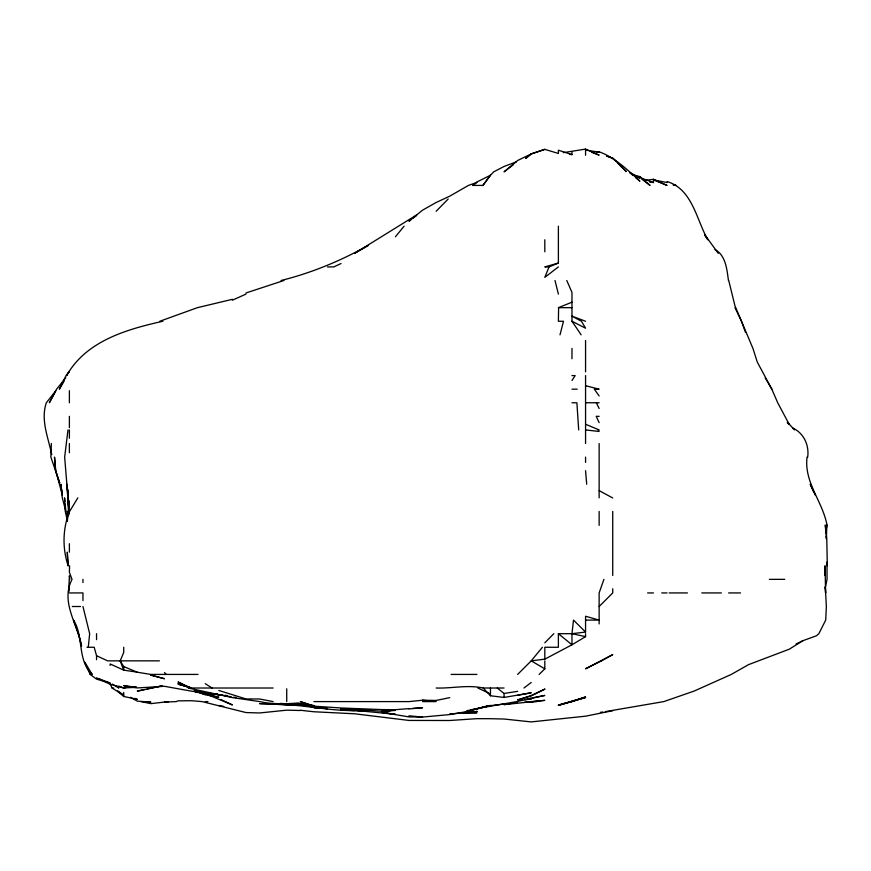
<?xml version="1.0" encoding="UTF-8"?>
<svg xmlns="http://www.w3.org/2000/svg" width="871" height="871" viewBox="0 0 871 871"><rect width="100%" height="100%" fill="white"/><g stroke="black" fill="none" stroke-linecap="round" stroke-linejoin="round"><path stroke-width="1.31" d="M824.859 575.274L825.044 565.758L825.599 592.933L825.273 587.5M69.582 565.758L69.386 572.312L72.032 579.346C60.251 602.024 77.661 624.115 81.558 646.032L78.346 633.685L73.502 620.098C84.237 637.049 76.779 659.902 92.184 674.426L90.159 674.426L84.585 662.08M66.991 520.934L67.307 511.429L67.492 513.901M51.367 443.513L50.856 457.09L59.729 483.024L55.57 470.678L54.503 457.09L55.755 470.678L62.407 495.37M826.884 525.006L826.318 538.594L826.133 536.122M68.591 591.572L69.277 579.346M88.287 647.262L89.659 633.685L82.963 606.51M67.35 521.304L69.386 500.967L68.613 511.429L67.938 489.698M544.811 659.162L571.975 644.79L571.975 633.685L573.51 620.098L585.562 632.074L571.975 633.685L558.387 633.685L558.387 647.262L544.811 647.262L544.811 659.162L531.223 660.849L517.635 674.426M68.003 429.926L64.661 457.09L69.059 511.429M68.689 591.692L69.386 586.738M825.218 587.99L827.047 579.346L827.004 562.056M68.722 515.131L69.386 511.429C62.766 528.926 62.211 548.001 68.145 565.758L67.296 552.181L67.992 565.758M826.252 528.719L826.982 525.006C822.605 501.293 803.889 482.469 807.058 457.09L807.7 457.09C809.279 444.983 803.813 433.181 792.61 427.901M558.605 307.67L558.387 321.257L563.504 321.257L559.999 334.845M603.93 579.346L599.139 592.933L599.139 623.941M69.386 511.789L77.857 497.842M558.387 226.177L558.387 263.053L549.024 266.918L544.811 277.359L558.387 266.918M137.302 672.162L123.715 670.137L120.165 660.849L123.715 652.488L123.715 647.262M64.095 381.248L59.337 389.174L66.033 375.597L69.386 371.307L66.61 375.597C86.153 340.899 126.72 329.314 162.91 321.257M571.975 380.529L575.176 375.597L571.975 375.597M516.405 161.854L504.059 166.47L493.726 171.837L490.471 175.234L476.894 182.006L472.626 185.425L482.926 185.425L490.471 175.125M482.926 185.425L490.471 175.234M65.815 377.676L56.582 389.174L49.353 402.761L55.798 390.752L46.326 402.761C40.458 419.996 48.275 437.634 51.759 454.618M395.39 236.814L404.1 226.177M542.404 647.262L531.223 660.849L544.811 668.841L539.127 674.426M436.142 211.283L448.184 199.002M544.811 642.82L553.825 633.685M599.139 606.51L612.727 592.933L612.727 588.742M544.811 149.355L531.223 153.917L525.91 158.25L531.223 153.917L544.811 149.355L558.387 153.459L558.387 150.215L571.975 154.603L571.975 151.815M513.465 164.608L504.059 171.837L517.635 160.504L531.223 153.906M523.983 688.014L531.223 682.461M411.079 219.634L408.967 221.201L422.555 210.172L436.142 202.486L449.719 196.182L468.402 185.425L476.894 182.442L472.626 185.425M413.192 218.066L416.349 215.725M825.316 586.76L826.35 606.51L825.697 620.098L818.86 633.685L816.475 635.765L802.899 640.697L789.311 649.178L748.559 664.627L731.292 674.426L694.231 691.03L663.8 701.601L605.312 711.629M585.562 633.685L585.562 636.647L571.975 644.79L558.387 633.685M417.089 214.658L354.639 253.341L368.226 245.448C340.681 260.843 311.676 272.884 281.05 280.506M796.105 643.985L802.899 640.697M341.051 263.543L333.767 266.918L327.474 266.918M232.383 300.212L245.97 294.093M571.975 302.193L558.387 307.67L571.975 307.67M245.97 292.983L283.881 280.506M159.807 321.257L197.423 307.67L232.383 299.308M558.387 263.053L544.811 266.918L549.024 266.918M486.769 706.109L476.894 708.798L490.471 705.445L478.125 708.308M162.082 685.891L137.302 691.128L144.706 689.494M147.177 688.961L149.649 688.417M476.894 708.558L516.819 701.601L544.811 695.428L532.464 697.867M161.886 685.836L150.879 688.144M449.719 697.649L436.142 700.447L422.555 700.219L408.967 701.601L313.887 701.601M470.71 709.789L476.894 708.602M612.727 710.725L585.562 716.18L531.223 721.907L504.059 719.021L490.471 718.706L476.894 718.662L449.719 720.502L408.967 720.437L354.639 713.785L313.887 711.759L300.299 710.246M517.635 695.308L531.223 692.772L504.059 697.453L490.471 695.766L483.187 688.014C467.466 684.584 451.929 688.558 436.142 688.014M591.736 152.338L599.139 155.114L585.562 149.093L563.33 152.654M517.635 702.396L504.059 704.628L544.811 700.36L524.429 702.233M467.008 710.638L476.894 709.059L470.71 709.974M528.751 698.509L531.223 698.117M497.287 688.014L504.059 693.458L517.635 691.356M600.38 712.347L602.852 711.988M646.064 180.264L653.479 179.295L667.055 185.425L654.709 180.395M504.059 704.062L490.471 705.63L463.307 712.206L449.719 714.579L422.555 717.062L408.967 716.909L381.803 712.336L395.39 714.318L354.639 710.311M391.689 710.246L381.803 711.226L395.39 710.453M381.803 711.302L392.919 710.257L381.803 711.302L354.639 709.223M408.967 708.94L422.555 707.731L412.68 708.395M126.186 687.633L123.715 687.85L135.941 687.404M128.658 687.426L136.061 686.784M520.107 700.055L522.578 699.838M525.05 699.631L531.223 699.119L524.429 699.457M408.967 708.613L395.39 709.691L381.803 709.571L341.051 707.981L313.887 706.152L300.299 701.601L313.887 706.033C296.118 701.743 277.653 705.793 259.841 701.601L232.383 697.606L188.288 688.014L191.631 688.471M531.223 702.059L537.113 701.601M467.008 712.62L476.894 711.857L449.719 713.959M596.668 151.979L599.139 151.804C615.231 157.618 627.447 169.91 639.891 181.135L635.808 177.76M596.428 152.316L599.139 151.804M466.018 712.87L476.894 712.772L466.018 712.707M571.975 389.174L577.223 389.174M571.975 402.761L576.885 402.761L578.692 429.926M585.562 402.761L599.139 402.761M599.139 416.338L596.2 416.338L599.139 422.642M585.562 424.253L599.139 429.926M769.354 579.346L784.738 579.346M69.386 592.933L82.963 592.933L82.963 600.598M647.61 592.933L653.479 592.933M661.742 592.933L667.055 592.933M669.146 592.933L687.415 592.933M701.808 592.933L721.395 592.933M728.624 592.933L740.546 592.933M72.282 606.51L80.47 606.51M585.562 620.098L599.139 620.098L585.562 616.243L585.562 632.074M86.98 647.262L94.188 647.262L96.55 655.732L96.55 659.695M159.404 660.849L107.601 660.849L96.55 655.732M198.022 674.426L150.879 674.426L137.302 672.238L123.715 666.565L120.165 660.849M451.124 674.426L476.894 674.426M110.138 683.779L112.054 688.014L113.796 688.014M189.159 687.077L178.054 684.171L191.631 688.014L273.135 688.014M483.187 688.014L504.059 688.014M205.218 701.601L207.929 701.601M422.555 701.601L436.142 701.601L422.555 700.219M271.774 703.779L259.547 703.616L300.299 705.347L296.597 705.075M357.35 710.301L361.432 710.366M300.299 710.496L286.722 710.17L259.547 712.968L245.97 712.554L202.083 701.601L191.631 700.72L178.054 700.861L176.192 701.601L164.467 702.091L168.506 701.601L150.879 703.637L140.873 701.601L150.879 702.146L137.302 701.133L130.508 697.344M296.227 703.333L302.77 703.844M294.866 703.354L300.299 703.561L297.838 703.278M361.432 711.074L341.051 709.974L346.484 710.192M364.143 711.172L368.226 711.335L365.755 711.15M349.206 710.301L354.639 710.518C327.278 711.019 300.441 703.91 273.135 704.247L292.896 704.802M408.967 715.81L422.555 717.062M327.474 708.428L289.194 703.43L300.299 705.064L280.549 703.376M569.503 154.363L571.975 154.603M649.777 182.137L653.479 182.54L653.479 179.295M585.562 429.926L599.139 431.461L598.137 429.926M211.392 693.534L200.276 692.064M213.863 693.817L217.565 694.241M296.597 704.236L300.299 704.683M222.508 695.254L191.631 691.193L164.467 686.294L137.302 687.938L123.715 685.706L136.061 687.208M224.979 695.559L227.451 695.864M233.624 697.236L236.085 697.551M222.508 695.08L218.806 694.557L231.153 696.844M305.242 704.225L307.713 704.595M311.415 705.162L313.887 705.543M197.804 691.672L194.102 691.095L205.218 693.741L217.445 694.318L205.218 693.741L194.102 691.258L205.218 694.525L196.574 690.943M585.562 150.03L599.139 152.196M273.135 701.601L259.547 698.988L245.97 698.934L218.806 690.463M218.806 705.477L223.738 706.425M654.709 180.134L667.055 182.529M291.654 703.3L313.887 706.936L293.701 703.202M117.77 691.389L123.715 696.452L137.302 699.369L134.831 698.313M571.975 633.685L585.562 636.647M585.562 385.711L599.139 389.174L594.327 389.174L599.139 395.957M633.718 175.017L639.891 176.606L650.027 185.425L641.916 179.186M150.879 675.156L164.467 678.738L150.879 675.058M212.622 695.581L218.806 697.268L205.218 694.764L196.574 691.03M191.631 688.014L178.054 683.31L190.292 688.014L178.054 681.982L190.335 688.014M641.132 178.076L653.479 182.54M636.189 176.737L639.891 178.087L629.787 172.458M585.562 321.257L571.975 316.151L581.469 321.257L585.562 328.215L571.975 321.257L571.975 292.384L566.771 280.506M99.022 678.77L110.138 683.016L96.55 679.13L90.159 674.426M118.772 686.108L123.715 688.014L110.138 684.258L96.55 677.823M667.055 181.549C692.423 189.105 696.419 219.688 707.807 239.754L704.955 235.573M207.69 694.677L232.383 704.933L220.918 699.522M477.907 688.014L489.328 693.425M599.139 490.623L612.727 497.972M112.305 684.083L118.804 688.014L115.908 685.695M112.054 688.014L123.715 695.276L117.77 690.921M205.218 683.67L212.11 688.014M714.993 249.552C725.891 255.388 726.915 269.64 728.45 280.506M629.679 172.687L632.749 175.223M787.351 422.021L794.472 429.926M787.351 422.729L789.311 424.547L777.716 402.761L771.826 389.174L757.247 362.009L752.947 348.422L734.982 305.928L728.733 280.506M164.467 672.586L166.437 674.426M615.634 161.102L612.727 158.25L606.554 156.018L612.977 158.25L626.314 171.543L617.572 162.997M718.27 253.341L704.715 234.724M571.975 321.257L581.153 334.845M85.38 663.114L92.184 674.426M765.206 377.851L771.826 389.174M596.363 402.761L599.139 408.488M734.982 307.67L741.537 321.257L745.478 332.374M813.645 491.669L810.248 484.265L815.365 495.37M555.012 280.506L558.387 294.093M65.891 511.429L62.277 497.842L60.926 484.265L61.308 486.726M67.481 521.304L65.292 511.429L64.552 497.842L64.922 501.544M61.699 489.197L62.277 492.91M827.047 563.297L827.319 565.758L826.775 538.594L825.294 525.006L825.948 533.651M69.756 579.346L69.386 575.84L69.386 579.346M65.162 504.015L65.761 510.188M585.562 470.678L586.695 484.265M639.891 176.606L639.891 177.63M612.727 511.429L612.727 575.502M599.139 443.513L599.139 497.842M599.139 511.429L599.139 525.387M585.562 149.093L585.562 155.267M585.562 340.463L585.562 371.873M585.562 375.597L585.562 443.513M585.562 457.09L585.562 462.403M571.975 348.422L571.975 358.754M544.811 239.754L544.811 251.817M544.811 660.849L544.811 668.841M504.059 693.458L504.059 697.453M490.471 688.014L490.471 695.766M286.722 688.809L286.722 701.601M123.715 666.565L123.715 670.137L110.138 663.952L110.138 665.433M123.715 692.456L123.715 696.452M96.55 633.685L96.55 639.652M82.963 579.346L82.963 582.579M69.386 390.709L69.386 402.761M69.386 416.338L69.386 427.672M69.386 429.926L69.386 438.265M69.386 443.513L69.386 452.735M69.386 543.711L69.386 552.181M601.513 660.849L585.562 668.786L612.727 654.611L601.513 660.849M544.811 689.124L531.223 695.864L517.635 699.914L531.223 695.57L544.811 689.124M572.116 701.601L558.387 705.085L585.562 697.529L558.387 705.368L585.562 696.952L572.116 701.601M476.894 711.422L463.307 713.316L476.894 711.422M675.929 185.425L673.337 184.935L675.929 185.425M368.226 710.823L341.051 709.07L368.226 710.823M323.762 708.352L313.887 707.611L323.762 708.319M222.508 695.221L205.218 692.826L222.508 695.156M227.451 695.668L224.979 695.45L227.451 695.777M327.474 708.722L313.887 706.838L327.474 708.722M313.887 706.936L300.299 704.879L313.887 706.969M312.656 706.631L302.77 705.075L312.656 706.642M68.308 497.842L66.969 484.265L68.7 511.429L68.374 497.842"/></g></svg>
